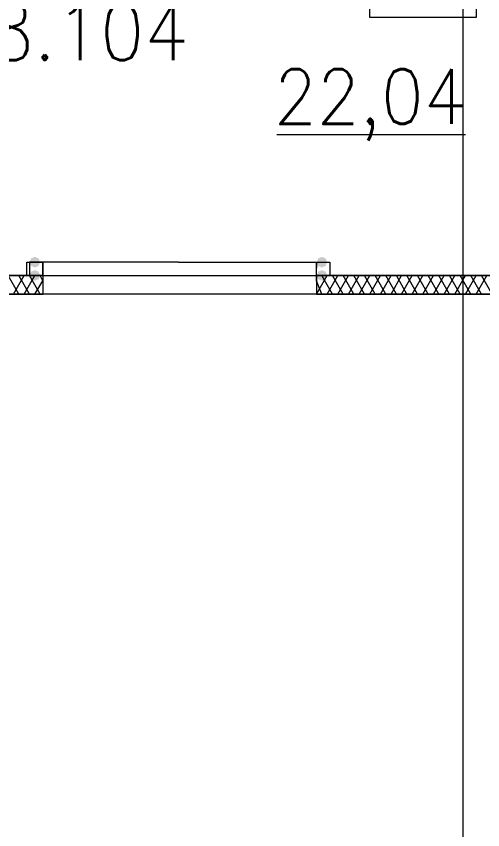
# Model space of a CAD drawing. Header units: millimetres. Extents: x 0 to 420, y 0 to 297.
# Drawn here: x 366.06 to 373.49, y 131.51 to 144.46 of the extents above; entities that cross this region are included whole.
import ezdxf

# ---------------------------------------------------------------- set-up
doc = ezdxf.new("R2010")
doc.units = ezdxf.units.MM
doc.styles.get("Standard").update_dxf_attribs({"font": 'STANDARD'})

msp = doc.modelspace()

# ---------------------------------------------------------------- hatches: boundary and pattern name
for points in [[(366.437333, 140.546667), (366.412462, 140.486871), (366.352667, 140.462), (366.292871, 140.486871), (366.268, 140.546667), (366.292871, 140.606462), (366.352667, 140.631333), (366.412462, 140.606463)], [(371.009333, 140.546667), (370.984462, 140.486871), (370.924667, 140.462), (370.864871, 140.486871), (370.84, 140.546667), (370.864871, 140.606462), (370.924667, 140.631333), (370.984462, 140.606463)], [(366.437333, 140.335), (366.412462, 140.275204), (366.352667, 140.250333), (366.292871, 140.275204), (366.268, 140.335), (366.292871, 140.394796), (366.352667, 140.419667), (366.412462, 140.394796)], [(371.009333, 140.335), (370.984462, 140.275204), (370.924667, 140.250333), (370.864871, 140.275204), (370.84, 140.335), (370.864871, 140.394796), (370.924667, 140.419667), (370.984462, 140.394796)]]:
    msp.add_hatch(color=7).paths.add_polyline_path(points, flags=0)

# ---------------------------------------------------------------- linework, layer by layer
at = {"color": 6, "lineweight": 0}
msp.add_lwpolyline([(134.704667, 221.869), (354.795667, 221.869), (367.411, 221.869), (367.411, 215.392), (376.851333, 215.392), (379.645333, 215.392), (379.645333, 191.135), (373.168333, 191.135), (373.168333, 163.872333), (372.999, 163.872333), (373.168333, 163.872333), (373.168333, 127.973667), (379.941667, 127.973667), (379.941667, 112.352667), (375.369667, 112.352667), (368.257667, 112.352667), (368.257667, 105.875667), (266.530667, 105.875667), (120.734667, 105.875667)], dxfattribs=at)
at = {"color": 7, "lineweight": 0}
for points in [[(373.634, 140.335), (373.634, 151.468667), (357.039333, 151.468667), (357.039333, 140.335)], [(371.686667, 144.483667), (371.686667, 147.32), (371.686667, 147.362333), (371.729, 147.362333), (373.337667, 147.362333), (373.38, 147.362333), (373.38, 147.32), (373.38, 144.483667), (373.38, 144.441333), (373.337667, 144.441333), (371.729, 144.441333), (371.686667, 144.441333)], [(366.225667, 140.546667), (366.479667, 140.546667), (366.479667, 140.335), (366.225667, 140.335)], [(366.268, 140.546667), (366.268, 140.335), (366.479667, 140.335), (366.479667, 140.546667)], [(364.49, 140.038667), (357.039333, 140.038667), (357.039333, 105.537), (369.697, 105.537), (369.697, 111.633), (386.207, 111.633), (386.207, 122.936), (386.207, 140.038667)]]:
    msp.add_lwpolyline(points, close=True, dxfattribs=at)
for points in [[(370.205, 142.578667), (373.210667, 142.578667)], [(368.638667, 140.546667), (366.479667, 140.546667), (366.479667, 140.462)], [(366.479667, 140.462), (366.479667, 140.335), (368.638667, 140.335)], [(368.638667, 140.546667), (370.84, 140.546667), (371.051667, 140.546667), (371.051667, 140.335), (370.84, 140.335), (370.84, 140.546667), (371.051667, 140.546667), (371.051667, 140.335), (370.84, 140.335), (370.84, 140.546667), (370.84, 140.462)], [(368.638667, 140.335), (370.84, 140.335), (370.84, 140.462)], [(366.479667, 140.335), (361.823, 140.335)], [(366.098667, 140.038667), (365.929333, 140.335)], [(366.014, 140.038667), (366.183333, 140.335)], [(366.268, 140.038667), (366.098667, 140.335)], [(366.183333, 140.038667), (366.352667, 140.335)], [(366.437333, 140.038667), (366.268, 140.335)], [(366.479667, 140.250333), (366.437333, 140.335)], [(366.479667, 140.335), (366.479667, 140.038667)], [(366.479667, 140.335), (366.479667, 140.038667)], [(370.84, 140.250333), (370.84, 140.335)], [(370.84, 140.038667), (371.009333, 140.335)], [(370.84, 140.335), (370.84, 140.038667)], [(370.84, 140.335), (370.84, 140.038667)], [(373.634, 140.335), (370.84, 140.335)], [(371.094, 140.038667), (370.924667, 140.335)], [(371.009333, 140.038667), (371.178667, 140.335)], [(371.263333, 140.038667), (371.094, 140.335)], [(371.178667, 140.038667), (371.348, 140.335)], [(371.432667, 140.038667), (371.263333, 140.335)], [(371.348, 140.038667), (371.517333, 140.335)], [(371.602, 140.038667), (371.432667, 140.335)], [(371.517333, 140.038667), (371.686667, 140.335)], [(371.771333, 140.038667), (371.602, 140.335)], [(371.686667, 140.038667), (371.856, 140.335)], [(371.940667, 140.038667), (371.771333, 140.335)], [(371.856, 140.038667), (372.025333, 140.335)], [(372.11, 140.038667), (371.940667, 140.335)], [(372.025333, 140.038667), (372.194667, 140.335)], [(372.279333, 140.038667), (372.11, 140.335)], [(372.194667, 140.038667), (372.364, 140.335)], [(372.448667, 140.038667), (372.279333, 140.335)], [(372.364, 140.038667), (372.533333, 140.335)], [(372.618, 140.038667), (372.448667, 140.335)], [(372.533333, 140.038667), (372.702667, 140.335)], [(372.787333, 140.038667), (372.618, 140.335)], [(372.702667, 140.038667), (372.872, 140.335)], [(372.956667, 140.038667), (372.787333, 140.335)], [(372.872, 140.038667), (373.041333, 140.335)], [(373.126, 140.038667), (372.956667, 140.335)], [(373.041333, 140.038667), (373.210667, 140.335)], [(373.295333, 140.038667), (373.126, 140.335)], [(373.210667, 140.038667), (373.38, 140.335)], [(373.464667, 140.038667), (373.295333, 140.335)], [(373.38, 140.038667), (373.549333, 140.335)], [(373.634, 140.038667), (373.464667, 140.335)], [(366.352667, 140.038667), (366.479667, 140.250333)], [(370.924667, 140.038667), (370.84, 140.250333)], [(361.823, 140.038667), (366.479667, 140.038667)], [(370.84, 140.038667), (386.207, 140.038667)]]:
    msp.add_lwpolyline(points, dxfattribs=at)

# ---------------------------------------------------------------- texts
at = {"color": 7, "attachment_point": 1}
for s, insert, char_height, width in [('1.8.104', (364.57468, 144.665568), 0.90157, 3.50610556), ('22,04', (370.16266, 143.620029), 0.872032, 2.85832711)]:
    msp.add_mtext(s, dxfattribs=dict(at, insert=insert, char_height=char_height, width=width))

doc.saveas('drawing.dxf')
